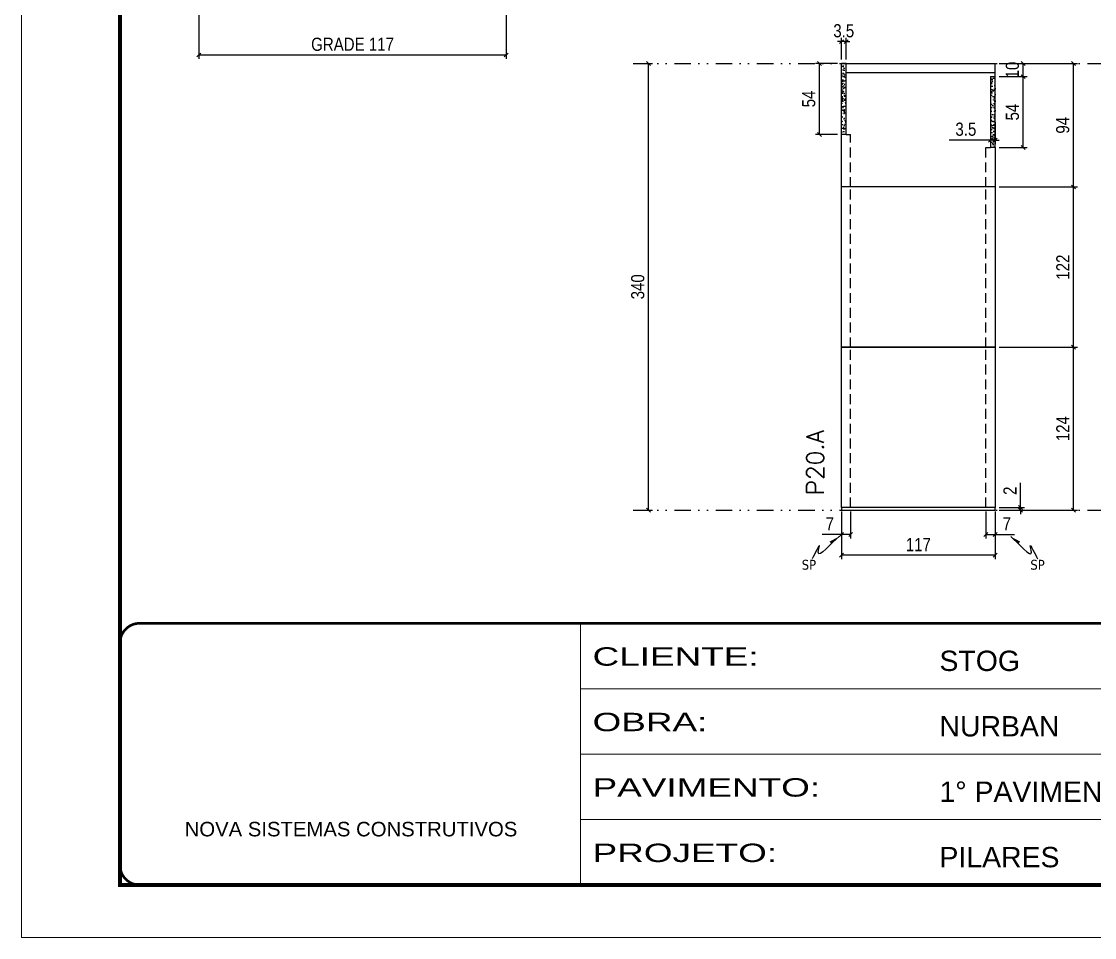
# Model space of a CAD drawing. Header units: millimetres. Extents: x 169816 to 178745, y 96537 to 113647.
# Drawn here: x 174585 to 175401, y 105726 to 106423 of the extents above; entities that cross this region are included whole.
import ezdxf

# ---------------------------------------------------------------- set-up
doc = ezdxf.new("R2010")
doc.units = ezdxf.units.MM
for name, pattern in [('CONTINUO', [0]), ('DASHED', [0.75, 0.5, -0.25]), ('DIVIDE2', [0.625, 0.25, -0.125, 0, -0.125, 0, -0.125]), ('HIDDEN', [0.375, 0.25, -0.125])]:
    doc.linetypes.add(name, pattern=pattern)
for name, color, linetype in [('COTA', 241, 'Continuous'), ('Cota Seção (2x)', 241, 'Continuous'), ('Nível', 160, 'Continuous'), ('Painéis', 200, 'Continuous'), ('SARR_2.2x7', 40, 'Continuous'), ('Sarrafo de Pressão', 42, 'HIDDEN'), ('texto', 7, 'Continuous')]:
    doc.layers.add(name, color=color, linetype=linetype)
for name, color, linetype, lineweight in [('Folhas', 255, 'Continuous', 9), ('SARRAFO DE PRESSAO', 251, 'DASHED', 9), ('Texto Seção', 7, 'Continuous', 15)]:
    doc.layers.add(name, color=color, linetype=linetype, lineweight=lineweight)
doc.styles.add('ARIAL', font='arial.ttf')
doc.styles.add('COTA TECNICA', font='techl___.ttf', dxfattribs={"height": 10})
doc.styles.add('COTA TECNICA 2X', font='techl___.ttf', dxfattribs={"height": 10})
doc.styles.add('COTA TECNICA-50', font='techl___.ttf', dxfattribs={"height": 10})
doc.styles.add('REGUA-120', font='ROMANS.shx', dxfattribs={"height": 15})
doc.styles.get("Standard").update_dxf_attribs({"font": 'arial.ttf'})
doc.styles.add('Tecnologia', font='')
doc.styles.get('Tecnologia').set_extended_font_data('Forgotten Futurist')
doc.dimstyles.new('COTA PAINEL-50', dxfattribs={"dimtxt": 10, "dimasz": 3, "dimexe": 3, "dimexo": 3, "dimgap": 3, "dimtad": 1, "dimdec": 1, "dimzin": 12, "dimdsep": 46, "dimtxsty": 'COTA TECNICA-50', "dimblk1": 'OBLIQUE', "dimblk2": 'OBLIQUE', "dimsah": 1, "dimcen": 0.9, "dimclrd": 4, "dimclre": 4, "dimclrt": 240, "dimadec": 1, "dimazin": 3, "dimtfac": 1, "dimtdec": 1, "dimtmove": 0, "dimatfit": 3, "dimfxl": 1, "dimtolj": 1, "dimtzin": 12, "dimarcsym": 0})
doc.dimstyles.new('PAINEL', dxfattribs={"dimtxt": 10, "dimasz": 3, "dimexe": 3, "dimexo": 3, "dimgap": 3, "dimtad": 1, "dimdec": 1, "dimzin": 12, "dimdsep": 46, "dimtxsty": 'COTA TECNICA', "dimblk1": 'OBLIQUE', "dimblk2": 'OBLIQUE', "dimsah": 1, "dimcen": 0.9, "dimclrd": 4, "dimclre": 4, "dimclrt": 240, "dimadec": 1, "dimazin": 3, "dimtfac": 1, "dimtdec": 1, "dimtmove": 0, "dimatfit": 3, "dimfxl": 1, "dimtolj": 1, "dimtzin": 12, "dimarcsym": 0})
doc.dimstyles.new('SECAO PILAR', dxfattribs={"dimtxt": 10, "dimasz": 3, "dimexe": 3, "dimexo": 3, "dimgap": 3, "dimtad": 1, "dimdec": 1, "dimlfac": 0.5, "dimzin": 12, "dimdsep": 46, "dimtxsty": 'COTA TECNICA 2X', "dimblk1": 'OBLIQUE', "dimblk2": 'OBLIQUE', "dimsah": 1, "dimcen": 0.9, "dimclrd": 256, "dimclre": 256, "dimclrt": 256, "dimadec": 1, "dimazin": 3, "dimtfac": 1, "dimtdec": 1, "dimtmove": 0, "dimatfit": 3, "dimfxl": 1, "dimtolj": 1, "dimtzin": 12, "dimarcsym": 0})
doc.dimstyles.get("Standard").update_dxf_attribs({"dimtxt": 0.18, "dimasz": 0.18, "dimexe": 0.18, "dimexo": 0.0625, "dimgap": 0.09, "dimtad": 0, "dimtih": 1, "dimtoh": 1, "dimdec": 4, "dimzin": 0, "dimdsep": 46, "dimtxsty": 'Standard', "dimcen": 0.09, "dimadec": 0, "dimazin": 0, "dimtfac": 1, "dimtdec": 4, "dimtofl": 0, "dimtmove": 0, "dimatfit": 3, "dimfxl": 1, "dimtolj": 1, "dimtzin": 0, "dimarcsym": 0})

# ---------------------------------------------------------------- blocks, each defined once
blk = doc.blocks.new('9999999999')
at = {"color": 30, "linetype": 'CONTINUO'}
for p, q in [((98564.56, 34230.21), (98564.56, 34429.45)), ((98564.56, 34379.64), (99583.98, 34379.64)), ((98564.56, 34329.83), (99487.98, 34329.83)), ((98564.56, 34280.02), (99487.98, 34280.02))]:
    blk.add_line(p, q, dxfattribs=at)
at = {"color": 30, "linetype": 'CONTINUO', "const_width": 2}
blk.add_lwpolyline([(99583.98, 34230.21), (99583.98, 34414.45, 0.414214), (99568.98, 34429.45), (98228.98, 34429.45, 0.414214), (98213.98, 34414.45), (98213.98, 34245.21, 0.414214), (98228.98, 34230.21), (99583.98, 34230.21)], format="xyb", dxfattribs=at)
at = {"layer": 'Folhas'}
blk.add_lwpolyline([(98138.98, 34190.21), (99623.98, 34190.21), (99623.98, 35240.21), (98138.98, 35240.21)], close=True, dxfattribs=at)
at = {"layer": 'Folhas', "color": 30, "const_width": 3}
blk.add_lwpolyline([(98213.98, 34230.21), (99583.98, 34230.21), (99583.98, 35200.21), (98213.98, 35200.21)], close=True, dxfattribs=at)
at = {"color": 7, "linetype": 'Continuous', "ltscale": 5, "style": 'ARIAL'}
for s, height, p in [('STOG', 15.483, (98837.68, 34393.13)), ('NURBAN', 15.483, (98837.68, 34343.32)), ('1° PAVIMENTO', 15.4829, (98837.68, 34293.51)), ('NOVA SISTEMAS CONSTRUTIVOS', 11.0592, (98263.19, 34267.21)), ('PILARES', 15.483, (98837.68, 34243.7))]:
    blk.add_text(s, height=height, dxfattribs=at).set_placement(p)
at = {"layer": 'Folhas', "color": 7, "style": 'Tecnologia', "width": 1.5}
for s, p in [('CLIENTE:', (98573.65, 34397.17)), ('OBRA:', (98573.65, 34347.31)), ('PAVIMENTO:', (98573.65, 34297.5)), ('PROJETO:', (98573.65, 34247.69))]:
    blk.add_text(s, height=14, dxfattribs=at).set_placement(p)
blk = doc.blocks.new('_Oblique')
at = {"color": 0, "linetype": 'ByBlock', "lineweight": -2}
blk.add_line((-0.5, -0.5), (0.5, 0.5), dxfattribs=at)
blk = doc.blocks.new('*D908')
at = {"layer": 'Cota Seção (2x)', "lineweight": -2, "transparency": 16777216}
for p, q in [((174719.5, 106463.56), (174719.5, 106394.56)), ((174953.5, 106463.56), (174953.5, 106394.56)), ((174719.5, 106397.56), (174953.5, 106397.56))]:
    blk.add_line(p, q, dxfattribs=at)
at = {"layer": 'Defpoints', "color": 0, "transparency": 16777216}
for p in [(174719.5, 106466.56), (174953.5, 106466.56), (174953.5, 106397.56)]:
    blk.add_point(p, dxfattribs=at)
at = {"layer": 'Cota Seção (2x)', "lineweight": -2, "transparency": 16777216, "xscale": 3, "yscale": 3, "zscale": 3, "rotation": 180}
blk.add_blockref('_Oblique', (174719.5, 106397.56), dxfattribs=at)
at = {"layer": 'Cota Seção (2x)', "lineweight": -2, "transparency": 16777216, "xscale": 3, "yscale": 3, "zscale": 3}
blk.add_blockref('_Oblique', (174953.5, 106397.56), dxfattribs=at)
at = {"layer": 'Cota Seção (2x)', "transparency": 16777216, "insert": (174836.5, 106405.66), "char_height": 10, "attachment_point": 5, "style": 'COTA TECNICA 2X'}
blk.add_mtext('\\A1;GRADE 117', dxfattribs=at)
blk = doc.blocks.new('*D909')
at = {"layer": 'COTA', "color": 4, "lineweight": -2, "transparency": 16777216}
for p, q in [((175052.99, 106391.06), (175064.84, 106391.06)), ((175061.84, 106051.06), (175061.84, 106391.06)), ((175052.99, 106051.06), (175064.84, 106051.06))]:
    blk.add_line(p, q, dxfattribs=at)
at = {"layer": 'Defpoints', "color": 0, "transparency": 16777216}
for p in [(175049.99, 106391.06), (175061.84, 106391.06), (175049.99, 106051.06)]:
    blk.add_point(p, dxfattribs=at)
at = {"layer": 'COTA', "color": 4, "lineweight": -2, "transparency": 16777216, "xscale": 3, "yscale": 3, "zscale": 3}
for p, rotation in [((175061.84, 106391.06), 90), ((175061.84, 106051.06), 270)]:
    blk.add_blockref('_Oblique', p, dxfattribs=dict(at, rotation=rotation))
at = {"layer": 'COTA', "color": 240, "transparency": 16777216, "insert": (175053.63, 106221.06), "char_height": 10, "attachment_point": 5, "rotation": 90, "style": 'COTA TECNICA-50'}
blk.add_mtext('\\A1;340', dxfattribs=at)
blk = doc.blocks.new('*D514')
at = {"layer": 'COTA', "color": 4, "lineweight": -2, "transparency": 16777216}
for p, q in [((175208.61, 106050.06), (175208.61, 106013.7)), ((175325.61, 106050.06), (175325.61, 106013.7)), ((175325.61, 106016.7), (175208.61, 106016.7))]:
    blk.add_line(p, q, dxfattribs=at)
at = {"layer": 'Defpoints', "color": 0, "transparency": 16777216}
for p in [(175208.61, 106053.06), (175325.61, 106053.06), (175208.61, 106016.7)]:
    blk.add_point(p, dxfattribs=at)
at = {"layer": 'COTA', "color": 4, "lineweight": -2, "transparency": 16777216, "xscale": 3, "yscale": 3, "zscale": 3, "rotation": 180}
blk.add_blockref('_Oblique', (175208.61, 106016.7), dxfattribs=at)
at = {"layer": 'COTA', "color": 4, "lineweight": -2, "transparency": 16777216, "xscale": 3, "yscale": 3, "zscale": 3}
blk.add_blockref('_Oblique', (175325.61, 106016.7), dxfattribs=at)
at = {"layer": 'COTA', "color": 240, "transparency": 16777216, "insert": (175267.11, 106024.78), "char_height": 10, "attachment_point": 5, "style": 'COTA TECNICA'}
blk.add_mtext('\\A1;117', dxfattribs=at)
blk = doc.blocks.new('*D515')
at = {"layer": 'COTA', "color": 4, "lineweight": -2, "transparency": 16777216}
for p, q in [((175318.61, 106050.06), (175318.61, 106029.55)), ((175325.61, 106048.06), (175325.61, 106029.55)), ((175318.61, 106032.55), (175325.61, 106032.55)), ((175325.61, 106032.55), (175340.34, 106032.55))]:
    blk.add_line(p, q, dxfattribs=at)
at = {"layer": 'Defpoints', "color": 0, "transparency": 16777216}
for p in [(175318.61, 106053.06), (175325.61, 106051.06), (175325.61, 106032.55)]:
    blk.add_point(p, dxfattribs=at)
at = {"layer": 'COTA', "color": 4, "lineweight": -2, "transparency": 16777216, "xscale": 3, "yscale": 3, "zscale": 3, "rotation": 180}
blk.add_blockref('_Oblique', (175318.61, 106032.55), dxfattribs=at)
at = {"layer": 'COTA', "color": 4, "lineweight": -2, "transparency": 16777216, "xscale": 3, "yscale": 3, "zscale": 3}
blk.add_blockref('_Oblique', (175325.61, 106032.55), dxfattribs=at)
at = {"layer": 'COTA', "color": 240, "transparency": 16777216, "insert": (175334.48, 106040.63), "char_height": 10, "attachment_point": 5, "style": 'COTA TECNICA-50'}
blk.add_mtext('\\A1;7', dxfattribs=at)
blk = doc.blocks.new('*D516')
at = {"layer": 'COTA', "color": 4, "lineweight": -2, "transparency": 16777216}
for p, q in [((175208.61, 106048.06), (175208.61, 106029.55)), ((175215.61, 106050.06), (175215.61, 106029.55)), ((175208.61, 106032.55), (175193.88, 106032.55)), ((175215.61, 106032.55), (175208.61, 106032.55))]:
    blk.add_line(p, q, dxfattribs=at)
at = {"layer": 'Defpoints', "color": 0, "transparency": 16777216}
for p in [(175215.61, 106053.06), (175208.61, 106051.06), (175208.61, 106032.55)]:
    blk.add_point(p, dxfattribs=at)
at = {"layer": 'COTA', "color": 4, "lineweight": -2, "transparency": 16777216, "xscale": 3, "yscale": 3, "zscale": 3, "rotation": 180}
blk.add_blockref('_Oblique', (175208.61, 106032.55), dxfattribs=at)
at = {"layer": 'COTA', "color": 4, "lineweight": -2, "transparency": 16777216, "xscale": 3, "yscale": 3, "zscale": 3}
blk.add_blockref('_Oblique', (175215.61, 106032.55), dxfattribs=at)
at = {"layer": 'COTA', "color": 240, "transparency": 16777216, "insert": (175199.75, 106040.63), "char_height": 10, "attachment_point": 5, "style": 'COTA TECNICA-50'}
blk.add_mtext('\\A1;7', dxfattribs=at)
blk = doc.blocks.new('*D517')
at = {"layer": 'COTA', "color": 4, "linetype": 'ByBlock', "lineweight": -2, "transparency": 16777216}
for p, q in [((175328.61, 106175.06), (175388.18, 106175.06)), ((175385.18, 106051.06), (175385.18, 106175.06)), ((175328.61, 106051.06), (175388.18, 106051.06))]:
    blk.add_line(p, q, dxfattribs=at)
at = {"layer": 'Defpoints', "color": 0, "linetype": 'ByBlock', "transparency": 16777216}
for p in [(175325.61, 106175.06), (175385.18, 106175.06), (175325.61, 106051.06)]:
    blk.add_point(p, dxfattribs=at)
at = {"layer": 'COTA', "color": 4, "linetype": 'ByBlock', "lineweight": -2, "transparency": 16777216, "xscale": 3, "yscale": 3, "zscale": 3}
for p, rotation in [((175385.18, 106175.06), 90), ((175385.18, 106051.06), 270)]:
    blk.add_blockref('_Oblique', p, dxfattribs=dict(at, rotation=rotation))
at = {"layer": 'COTA', "color": 240, "linetype": 'ByBlock', "transparency": 16777216, "insert": (175377.11, 106113.06), "char_height": 10, "attachment_point": 5, "rotation": 90, "style": 'COTA TECNICA'}
blk.add_mtext('\\A1;124', dxfattribs=at)
blk = doc.blocks.new('*D518')
at = {"layer": 'COTA', "color": 4, "lineweight": -2, "transparency": 16777216}
for p, q in [((175344.87, 106053.06), (175344.87, 106071.87)), ((175328.61, 106053.06), (175347.87, 106053.06)), ((175344.87, 106051.06), (175344.87, 106053.06)), ((175328.61, 106051.06), (175347.87, 106051.06)), ((175344.87, 106051.06), (175344.87, 106048.06))]:
    blk.add_line(p, q, dxfattribs=at)
at = {"layer": 'Defpoints', "color": 0, "transparency": 16777216}
for p in [(175325.61, 106053.06), (175325.61, 106051.06), (175344.87, 106051.06)]:
    blk.add_point(p, dxfattribs=at)
at = {"layer": 'COTA', "color": 4, "lineweight": -2, "transparency": 16777216, "xscale": 3, "yscale": 3, "zscale": 3}
for p, rotation in [((175344.87, 106053.06), 270), ((175344.87, 106051.06), 90)]:
    blk.add_blockref('_Oblique', p, dxfattribs=dict(at, rotation=rotation))
at = {"layer": 'COTA', "color": 240, "transparency": 16777216, "insert": (175336.87, 106065.81), "char_height": 10, "attachment_point": 5, "rotation": 90, "style": 'COTA TECNICA-50'}
blk.add_mtext('\\A1;2', dxfattribs=at)
blk = doc.blocks.new('*D519')
at = {"layer": 'COTA', "color": 4, "linetype": 'ByBlock', "lineweight": -2, "transparency": 16777216}
for p, q in [((175328.61, 106175.06), (175388.18, 106175.06)), ((175385.18, 106051.06), (175385.18, 106175.06)), ((175328.61, 106051.06), (175388.18, 106051.06))]:
    blk.add_line(p, q, dxfattribs=at)
at = {"layer": 'Defpoints', "color": 0, "linetype": 'ByBlock', "transparency": 16777216}
for p in [(175325.61, 106175.06), (175385.18, 106175.06), (175325.61, 106051.06)]:
    blk.add_point(p, dxfattribs=at)
at = {"layer": 'COTA', "color": 4, "linetype": 'ByBlock', "lineweight": -2, "transparency": 16777216, "xscale": 3, "yscale": 3, "zscale": 3}
for p, rotation in [((175385.18, 106175.06), 90), ((175385.18, 106051.06), 270)]:
    blk.add_blockref('_Oblique', p, dxfattribs=dict(at, rotation=rotation))
at = {"layer": 'COTA', "color": 240, "linetype": 'ByBlock', "transparency": 16777216, "insert": (175377.11, 106113.06), "char_height": 10, "attachment_point": 5, "rotation": 90, "style": 'COTA TECNICA'}
blk.add_mtext('\\A1;124', dxfattribs=at)
blk = doc.blocks.new('*D912')
at = {"layer": 'COTA', "color": 4, "lineweight": -2, "transparency": 16777216}
for p, q in [((175208.61, 106407.71), (175205.61, 106407.71)), ((175208.61, 106394.06), (175208.61, 106410.71)), ((175212.11, 106407.71), (175208.61, 106407.71)), ((175212.11, 106394.06), (175212.11, 106410.71)), ((175212.11, 106407.71), (175215.11, 106407.71))]:
    blk.add_line(p, q, dxfattribs=at)
at = {"layer": 'Defpoints', "color": 0, "transparency": 16777216}
for p in [(175208.61, 106407.71), (175208.61, 106391.06), (175212.11, 106391.06)]:
    blk.add_point(p, dxfattribs=at)
at = {"layer": 'COTA', "color": 4, "lineweight": -2, "transparency": 16777216, "xscale": 3, "yscale": 3, "zscale": 3}
blk.add_blockref('_Oblique', (175208.61, 106407.71), dxfattribs=at)
at = {"layer": 'COTA', "color": 4, "lineweight": -2, "transparency": 16777216, "xscale": 3, "yscale": 3, "zscale": 3, "rotation": 180}
blk.add_blockref('_Oblique', (175212.11, 106407.71), dxfattribs=at)
at = {"layer": 'COTA', "color": 240, "transparency": 16777216, "insert": (175210.36, 106415.93), "char_height": 10, "attachment_point": 5, "style": 'COTA TECNICA'}
blk.add_mtext('\\A1;3.5', dxfattribs=at)
blk = doc.blocks.new('*D913')
at = {"layer": 'COTA', "color": 4, "lineweight": -2, "transparency": 16777216}
for p, q in [((175328.61, 106381.06), (175349.86, 106381.06)), ((175346.86, 106327.06), (175346.86, 106381.06)), ((175328.61, 106327.06), (175349.86, 106327.06))]:
    blk.add_line(p, q, dxfattribs=at)
at = {"layer": 'Defpoints', "color": 0, "transparency": 16777216}
for p in [(175325.61, 106381.06), (175346.86, 106381.06), (175325.61, 106327.06)]:
    blk.add_point(p, dxfattribs=at)
at = {"layer": 'COTA', "color": 4, "lineweight": -2, "transparency": 16777216, "xscale": 3, "yscale": 3, "zscale": 3}
for p, rotation in [((175346.86, 106381.06), 90), ((175346.86, 106327.06), 270)]:
    blk.add_blockref('_Oblique', p, dxfattribs=dict(at, rotation=rotation))
at = {"layer": 'COTA', "color": 240, "transparency": 16777216, "insert": (175338.75, 106354.06), "char_height": 10, "attachment_point": 5, "rotation": 90, "style": 'COTA TECNICA'}
blk.add_mtext('\\A1;54', dxfattribs=at)
blk = doc.blocks.new('*D914')
at = {"layer": 'COTA', "color": 4, "lineweight": -2, "transparency": 16777216}
for p, q in [((175205.61, 106391.06), (175188.87, 106391.06)), ((175191.87, 106337.06), (175191.87, 106391.06)), ((175205.61, 106337.06), (175188.87, 106337.06))]:
    blk.add_line(p, q, dxfattribs=at)
at = {"layer": 'Defpoints', "color": 0, "transparency": 16777216}
for p in [(175191.87, 106391.06), (175208.61, 106391.06), (175208.61, 106337.06)]:
    blk.add_point(p, dxfattribs=at)
at = {"layer": 'COTA', "color": 4, "lineweight": -2, "transparency": 16777216, "xscale": 3, "yscale": 3, "zscale": 3}
for p, rotation in [((175191.87, 106391.06), 90), ((175191.87, 106337.06), 270)]:
    blk.add_blockref('_Oblique', p, dxfattribs=dict(at, rotation=rotation))
at = {"layer": 'COTA', "color": 240, "transparency": 16777216, "insert": (175183.76, 106364.06), "char_height": 10, "attachment_point": 5, "rotation": 90, "style": 'COTA TECNICA'}
blk.add_mtext('\\A1;54', dxfattribs=at)
blk = doc.blocks.new('*D916')
at = {"layer": 'COTA', "color": 4, "lineweight": -2, "transparency": 16777216}
for p, q in [((175328.61, 106391.06), (175349.86, 106391.06)), ((175346.86, 106381.06), (175346.86, 106391.06)), ((175328.61, 106381.06), (175349.86, 106381.06))]:
    blk.add_line(p, q, dxfattribs=at)
at = {"layer": 'Defpoints', "color": 0, "transparency": 16777216}
for p in [(175325.61, 106391.06), (175346.86, 106391.06), (175325.61, 106381.06)]:
    blk.add_point(p, dxfattribs=at)
at = {"layer": 'COTA', "color": 4, "lineweight": -2, "transparency": 16777216, "xscale": 3, "yscale": 3, "zscale": 3}
for p, rotation in [((175346.86, 106391.06), 90), ((175346.86, 106381.06), 270)]:
    blk.add_blockref('_Oblique', p, dxfattribs=dict(at, rotation=rotation))
at = {"layer": 'COTA', "color": 240, "transparency": 16777216, "insert": (175338.76, 106386.06), "char_height": 10, "attachment_point": 5, "rotation": 90, "style": 'COTA TECNICA'}
blk.add_mtext('\\A1;10', dxfattribs=at)
blk = doc.blocks.new('*D532')
at = {"layer": 'COTA', "color": 4, "lineweight": -2, "transparency": 16777216}
for p, q in [((175322.11, 106346.42), (175322.11, 106329.77)), ((175325.61, 106346.42), (175325.61, 106329.77)), ((175322.11, 106332.77), (175290.51, 106332.77)), ((175325.61, 106332.77), (175322.11, 106332.77)), ((175325.61, 106332.77), (175328.61, 106332.77))]:
    blk.add_line(p, q, dxfattribs=at)
at = {"layer": 'Defpoints', "color": 0, "transparency": 16777216}
for p in [(175322.11, 106349.42), (175325.61, 106349.42), (175325.61, 106332.77)]:
    blk.add_point(p, dxfattribs=at)
at = {"layer": 'COTA', "color": 4, "lineweight": -2, "transparency": 16777216, "xscale": 3, "yscale": 3, "zscale": 3}
blk.add_blockref('_Oblique', (175322.11, 106332.77), dxfattribs=at)
at = {"layer": 'COTA', "color": 4, "lineweight": -2, "transparency": 16777216, "xscale": 3, "yscale": 3, "zscale": 3, "rotation": 180}
blk.add_blockref('_Oblique', (175325.61, 106332.77), dxfattribs=at)
at = {"layer": 'COTA', "color": 240, "transparency": 16777216, "insert": (175303.31, 106340.99), "char_height": 10, "attachment_point": 5, "style": 'COTA TECNICA'}
blk.add_mtext('\\A1;3.5', dxfattribs=at)
blk = doc.blocks.new('*D923')
at = {"layer": 'COTA', "color": 4, "lineweight": -2, "transparency": 16777216}
for p, q in [((175328.61, 106297.06), (175388.18, 106297.06)), ((175385.18, 106175.06), (175385.18, 106297.06)), ((175328.61, 106175.06), (175388.18, 106175.06))]:
    blk.add_line(p, q, dxfattribs=at)
at = {"layer": 'Defpoints', "color": 0, "transparency": 16777216}
for p in [(175325.61, 106297.06), (175385.18, 106297.06), (175325.61, 106175.06)]:
    blk.add_point(p, dxfattribs=at)
at = {"layer": 'COTA', "color": 4, "lineweight": -2, "transparency": 16777216, "xscale": 3, "yscale": 3, "zscale": 3}
for p, rotation in [((175385.18, 106297.06), 90), ((175385.18, 106175.06), 270)]:
    blk.add_blockref('_Oblique', p, dxfattribs=dict(at, rotation=rotation))
at = {"layer": 'COTA', "color": 240, "transparency": 16777216, "insert": (175377.12, 106236.06), "char_height": 10, "attachment_point": 5, "rotation": 90, "style": 'COTA TECNICA'}
blk.add_mtext('\\A1;122', dxfattribs=at)
blk = doc.blocks.new('*D924')
at = {"layer": 'COTA', "color": 4, "lineweight": -2, "transparency": 16777216}
for p, q in [((175328.61, 106391.06), (175388.18, 106391.06)), ((175385.18, 106297.06), (175385.18, 106391.06)), ((175328.61, 106297.06), (175388.18, 106297.06))]:
    blk.add_line(p, q, dxfattribs=at)
at = {"layer": 'Defpoints', "color": 0, "transparency": 16777216}
for p in [(175325.61, 106391.06), (175385.18, 106391.06), (175325.61, 106297.06)]:
    blk.add_point(p, dxfattribs=at)
at = {"layer": 'COTA', "color": 4, "lineweight": -2, "transparency": 16777216, "xscale": 3, "yscale": 3, "zscale": 3}
for p, rotation in [((175385.18, 106391.06), 90), ((175385.18, 106297.06), 270)]:
    blk.add_blockref('_Oblique', p, dxfattribs=dict(at, rotation=rotation))
at = {"layer": 'COTA', "color": 240, "transparency": 16777216, "insert": (175377.08, 106344.06), "char_height": 10, "attachment_point": 5, "rotation": 90, "style": 'COTA TECNICA'}
blk.add_mtext('\\A1;94', dxfattribs=at)

msp = doc.modelspace()

# ---------------------------------------------------------------- hatches: boundary and pattern name
at = {"layer": 'COTA', "linetype": 'ByBlock'}
h = msp.add_hatch(dxfattribs=at)
h.set_pattern_fill('AR-CONC', color=256, scale=0.03)
h.set_pattern_definition([(50, (4682.925, 2307.15), (5.46554007, -0.47817257), [0.5715, -6.2865]), (355, (4682.925, 2307.15), (-1.05730264, 5.73170536), [0.4572, -5.02921753]), (100.4514447, (4683.3806, 2307.1104), (4.40823741, 5.25353256), [0.48570026, -5.34270734]), (46.1842, (4682.925, 2308.674), (8.13237123, -1.26126984), [0.85725, -9.42975]), (96.6355576, (4683.603, 2308.569), (7.12212402, 7.42278374), [0.7285507, -8.01406824]), (351.184151, (4682.925, 2308.674), (7.12212402, 7.42278374), [0.685799, -7.54379196]), (21, (4683.687, 2308.293), (4.54843174, -3.06795595), [0.5715, -6.2865]), (326, (4683.687, 2308.293), (1.85406085, 5.52563898), [0.4572, -5.0292]), (71.451445, (4684.066, 2308.0376), (6.40249258, 2.45768307), [0.48570026, -5.34269813]), (37.5, (4682.9251, 2307.1502), (0.092658098, 2.536651166), [0, -4.96824, 0, -5.1054, 0, -5.04825]), (7.5, (4682.925, 2307.1502), (2.004589875, 3.005417245), [0, -2.91084, 0, -4.85394, 0, -1.92405]), (327.5, (4681.2259, 2307.1502), (4.067717855, -0.17186232), [0, -1.905, 0, -5.9436, 0, -7.8867]), (317.5, (4680.464, 2307.1502), (4.44387544, 0.76279473), [0, -2.4765, 0, -3.94716, 0, -5.6007])])
h.paths.add_polyline_path([(175208.61, 106337.06), (175212.11, 106337.06), (175212.11, 106391.06), (175208.61, 106391.06)])
h = msp.add_hatch(dxfattribs=at)
h.set_pattern_fill('AR-CONC', color=256, scale=0.03)
h.set_pattern_definition([(50, (4768.5, 1148.575), (5.46554007, -0.47817257), [0.5715, -6.2865]), (355, (4768.5, 1148.575), (-1.05730264, 5.73170536), [0.4572, -5.02921753]), (100.4514447, (4768.9555, 1148.535), (4.40823741, 5.25353256), [0.48570026, -5.34270734]), (46.1842, (4768.5, 1150.099), (8.13237123, -1.26126984), [0.85725, -9.42975]), (96.6355576, (4769.178, 1149.994), (7.12212402, 7.42278374), [0.7285507, -8.01406824]), (351.184151, (4768.5, 1150.099), (7.12212402, 7.42278374), [0.685799, -7.54379196]), (21, (4769.262, 1149.718), (4.54843174, -3.06795595), [0.5715, -6.2865]), (326, (4769.262, 1149.718), (1.85406085, 5.52563898), [0.4572, -5.0292]), (71.451445, (4769.641, 1149.4624), (6.40249258, 2.45768307), [0.48570026, -5.34269813]), (37.5, (4768.5, 1148.5751), (0.092658098, 2.536651166), [0, -4.96824, 0, -5.1054, 0, -5.04825]), (7.5, (4768.5, 1148.575), (2.004589875, 3.005417245), [0, -2.91084, 0, -4.85394, 0, -1.92405]), (327.5, (4766.8007, 1148.5751), (4.067717855, -0.17186232), [0, -1.905, 0, -5.9436, 0, -7.8867]), (317.5, (4766.0387, 1148.575), (4.44387544, 0.76279473), [0, -2.4765, 0, -3.94716, 0, -5.6007])])
h.paths.add_polyline_path([(175325.61, 106381.06), (175322.11, 106381.06), (175322.11, 106327.06), (175325.61, 106327.06)])

# ---------------------------------------------------------------- linework, layer by layer
for p, q in [((175212.11, 106391.06), (175208.61, 106391.06)), ((175208.61, 106391.06), (175208.61, 106391.06)), ((175208.61, 106337.06), (175208.61, 106391.06)), ((175325.61, 106327.06), (175325.61, 106381.06))]:
    msp.add_line(p, q, dxfattribs=at)
at = {"layer": 'Nível', "color": 4, "linetype": 'DIVIDE2', "ltscale": 50}
for p, q in [((175049.99, 106391.06), (176029.52, 106391.06)), ((175049.99, 106051.06), (176029.52, 106051.06))]:
    msp.add_line(p, q, dxfattribs=at)
at = {"layer": 'Painéis'}
for p, q in [((175212.11, 106391.06), (175325.61, 106391.06)), ((175212.11, 106337.06), (175212.11, 106391.06)), ((175325.61, 106381.06), (175325.61, 106391.06)), ((175322.11, 106381.06), (175325.61, 106381.06)), ((175322.11, 106381.06), (175322.11, 106327.06)), ((175212.11, 106337.06), (175208.61, 106337.06)), ((175208.61, 106239.06), (175208.61, 106337.06)), ((175325.61, 106327.06), (175322.11, 106327.06)), ((175325.61, 106327.06), (175325.61, 106239.06)), ((175325.61, 106297.06), (175208.61, 106297.06)), ((175208.61, 106175.06), (175208.61, 106239.06)), ((175325.61, 106239.06), (175325.61, 106175.06)), ((175208.61, 106175.06), (175325.61, 106175.06)), ((175208.61, 106053.06), (175208.61, 106175.06)), ((175325.61, 106175.06), (175208.61, 106175.06)), ((175325.61, 106175.06), (175325.61, 106053.06)), ((175325.61, 106053.06), (175208.61, 106053.06))]:
    msp.add_line(p, q, dxfattribs=at)
msp.add_lwpolyline([(175208.61, 106051.06), (175325.61, 106051.06), (175325.61, 106053.06), (175208.61, 106053.06)], close=True, dxfattribs=at)
at = {"layer": 'SARR_2.2x7'}
msp.add_line((175325.61, 106384.06), (175212.11, 106384.06), dxfattribs=at)
at = {"layer": 'Sarrafo de Pressão', "ltscale": 30}
for p, q in [((175212.11, 106337.06), (175215.61, 106337.06)), ((175215.61, 106297.06), (175215.61, 106337.06)), ((175318.61, 106297.06), (175318.61, 106327.06)), ((175318.61, 106327.06), (175322.11, 106327.06)), ((175215.61, 106175.06), (175215.61, 106297.06)), ((175318.61, 106175.06), (175318.61, 106297.06)), ((175215.61, 106053.06), (175215.61, 106175.06)), ((175318.61, 106053.06), (175318.61, 106175.06))]:
    msp.add_line(p, q, dxfattribs=at)

# ---------------------------------------------------------------- block references
at = {"layer": 'SARRAFO DE PRESSAO', "color": 6, "linetype": 'ByBlock'}
msp.add_blockref('9999999999', (76445.54, 71535.45), dxfattribs=at)

# ---------------------------------------------------------------- texts
at = {"layer": 'texto', "color": 0, "char_height": 7.5, "attachment_point": 5}
for insert in [(175183.84, 106009.39), (175357.86, 106009.39)]:
    msp.add_mtext('{\\fTahoma|b0|i0|c0|p34;\\C4;SP}', dxfattribs=dict(at, insert=insert))
at = {"layer": 'Texto Seção', "insert": (175195.14, 106062.31), "char_height": 13, "width": 285.3299, "attachment_point": 7, "rotation": 90, "style": 'REGUA-120'}
msp.add_mtext('P20.A', dxfattribs=at)

# ---------------------------------------------------------------- dimensions: what is measured, and where the dimension line sits
at = {"layer": 'COTA'}
dim = msp.add_linear_dim(base=(175208.61, 106407.71), p1=(175212.11, 106391.06), p2=(175208.61, 106391.06), dimstyle='PAINEL', dxfattribs=at)
dim.commit()
dim.dimension.update_dxf_attribs({"geometry": '*D912', "text_midpoint": (175210.36, 106407.71), "dimtype": 160})
for base, p1, p2, angle, dimstyle, picture, middle in [((175061.84, 106391.06), (175049.99, 106051.06), (175049.99, 106391.06), 90, 'COTA PAINEL-50', '*D909', (175053.63, 106221.06)), ((175191.87, 106391.06), (175208.61, 106337.06), (175208.61, 106391.06), 90, 'PAINEL', '*D914', (175183.76, 106364.06)), ((175346.86, 106381.06), (175325.61, 106327.06), (175325.61, 106381.06), 90, 'PAINEL', '*D913', (175338.75, 106354.06)), ((175385.18, 106297.06), (175325.61, 106175.06), (175325.61, 106297.06), 90, 'PAINEL', '*D923', (175377.12, 106236.06)), ((175208.61, 106032.55), (175215.61, 106053.06), (175208.61, 106051.06), 180, 'COTA PAINEL-50', '*D516', (175199.75, 106040.63))]:
    dim = msp.add_linear_dim(base=base, p1=p1, p2=p2, angle=angle, dimstyle=dimstyle, dxfattribs=at)
    dim.commit()
    dim.dimension.update_dxf_attribs({"geometry": picture, "text_midpoint": middle})
for base, p1, p2, angle, dimstyle, picture, middle in [((175346.86, 106391.06), (175325.61, 106381.06), (175325.61, 106391.06), 90, 'PAINEL', '*D916', (175346.86, 106386.06)), ((175325.61, 106332.77), (175322.11, 106349.42), (175325.61, 106349.42), 180, 'PAINEL', '*D532', (175303.31, 106332.77)), ((175344.87, 106051.06), (175325.61, 106053.06), (175325.61, 106051.06), 90, 'COTA PAINEL-50', '*D518', (175344.87, 106065.81))]:
    dim = msp.add_linear_dim(base=base, p1=p1, p2=p2, angle=angle, dimstyle=dimstyle, dxfattribs=at)
    dim.commit()
    dim.dimension.update_dxf_attribs({"geometry": picture, "text_midpoint": middle, "dimtype": 160})
for base, p1, p2, angle, override, picture, middle in [((175385.18, 106391.06), (175325.61, 106297.06), (175325.61, 106391.06), 90, {"dimtmove": 1}, '*D924', (175377.08, 106344.06)), ((175208.61, 106016.7), (175325.61, 106053.06), (175208.61, 106053.06), 180, {"dimarcsym": 2}, '*D514', (175267.11, 106024.78))]:
    dim = msp.add_linear_dim(base=base, p1=p1, p2=p2, angle=angle, dimstyle='PAINEL', override=override, dxfattribs=at)
    dim.commit()
    dim.dimension.update_dxf_attribs({"geometry": picture, "text_midpoint": middle})
at = {"layer": 'COTA', "linetype": 'ByBlock'}
for picture in ['*D517', '*D519']:
    dim = msp.add_aligned_dim(p1=(175325.61, 106051.06), p2=(175325.61, 106175.06), distance=-59.57, dimstyle='PAINEL', dxfattribs=at)
    dim.commit()
    dim.dimension.update_dxf_attribs({"geometry": picture, "text_midpoint": (175377.11, 106113.06)})
at = {"layer": 'COTA'}
dim = msp.add_linear_dim(base=(175325.61, 106032.55), p1=(175318.61, 106053.06), p2=(175325.61, 106051.06), dimstyle='COTA PAINEL-50', dxfattribs=at)
dim.commit()
dim.dimension.update_dxf_attribs({"geometry": '*D515', "text_midpoint": (175334.48, 106040.63)})
at = {"layer": 'Cota Seção (2x)', "color": 241}
dim = msp.add_linear_dim(base=(174953.5, 106397.56), p1=(174719.5, 106466.56), p2=(174953.5, 106466.56), text='GRADE <>', dimstyle='SECAO PILAR', dxfattribs=at)
dim.commit()
dim.dimension.update_dxf_attribs({"geometry": '*D908', "text_midpoint": (174836.5, 106405.66)})

# ---------------------------------------------------------------- leaders
at = {"layer": 'COTA', "path_type": 1}
for points in [[(175206.78, 106030.88), (175191, 106019.05), (175191.92, 106023.86), (175186.37, 106014.07)], [(175337.44, 106030.88), (175353.23, 106019.05), (175352.3, 106023.86), (175357.85, 106014.07)]]:
    msp.add_leader(points, dimstyle='Standard', override={"dimasz": 8}, dxfattribs=at)

doc.saveas('drawing.dxf')
